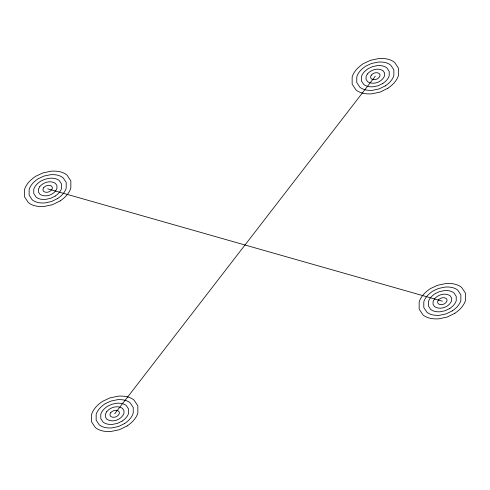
<?xml version="1.0" encoding="UTF-8"?>
<svg xmlns="http://www.w3.org/2000/svg" width="490" height="490" viewBox="0 0 490 490"><rect width="100%" height="100%" fill="white"/><g stroke="black" fill="none" stroke-linecap="round" stroke-linejoin="round"><path stroke-width="0.73" d="M114.685 413.805L375.316 76.195M47.671 188.821L442.329 301.179M39.776 186.574L38.404 189.189L38.404 192.007L39.923 194.303C45.742 197.985 54.433 194.732 56.938 188.454L56.938 185.637L55.419 183.346C50.39 180.118 43.463 182.231 39.776 186.574M43.726 187.701L43.034 189.005L43.034 190.414L43.8 191.559C46.709 193.403 51.052 191.774 52.308 188.638L52.301 187.229L51.542 186.084C49.031 184.473 45.564 185.526 43.726 187.701M106.789 411.557L105.417 414.173L105.417 416.99L106.936 419.281C112.755 422.968 121.447 419.71 123.952 413.438L123.952 410.62L122.433 408.323C117.404 405.101 110.477 407.215 106.789 411.557M110.74 412.678L110.048 413.989L110.048 415.398L110.814 416.543C113.723 418.387 118.066 416.757 119.321 413.621L119.315 412.213L118.556 411.067C116.044 409.45 112.578 410.51 110.74 412.678M367.42 73.947L366.048 76.562L366.048 79.38L367.567 81.677C373.386 85.358 382.077 82.106 384.583 75.828L384.583 73.01L383.064 70.719C378.035 67.491 371.108 69.605 367.42 73.947M371.371 75.074L370.679 76.379L370.685 77.788L371.445 78.933C374.354 80.776 378.697 79.147 379.952 76.011L379.952 74.603L379.187 73.457C376.675 71.846 373.209 72.9 371.371 75.074M434.434 298.931L433.062 301.546L433.062 304.364L434.581 306.654C440.4 310.342 449.091 307.083 451.596 300.811L451.596 297.993L450.077 295.697C445.049 292.475 438.121 294.588 434.434 298.931M438.385 300.052L437.693 301.362L437.699 302.771L438.458 303.916C441.368 305.76 445.71 304.131 446.966 300.995L446.966 299.586L446.2 298.441C443.689 296.824 440.222 297.883 438.385 300.052M55.186 196.08L50.513 198.37L45.472 199.418A18.577 7.258 -19.4 0 1 39.849 198.952A29.1 11.368 -19.4 0 1 36.052 197.041L33.767 193.599L33.767 189.379A29.1 11.368 -19.4 0 1 35.831 185.453A19.729 7.705 -19.4 0 1 40.425 181.325L44.829 179.279L49.87 178.225A18.577 7.258 -19.4 0 1 55.492 178.697A29.1 11.368 -19.4 0 1 59.29 180.602L61.575 184.044L61.575 188.27A29.1 11.368 -19.4 0 1 59.511 192.19A18.577 7.258 -19.4 0 1 55.186 196.08M57.691 198.499L51.462 201.549L44.743 202.952A24.77 9.678 -19.4 0 1 37.246 202.327A38.796 15.159 -19.4 0 1 32.181 199.779L29.137 195.192L29.137 189.563A38.796 15.159 -19.4 0 1 31.887 184.326A26.301 10.278 -19.4 0 1 38.006 178.826L43.88 176.094L50.599 174.697A24.77 9.678 -19.4 0 1 58.096 175.316A38.796 15.159 -19.4 0 1 63.161 177.864L66.205 182.452L66.205 188.087A38.796 15.159 -19.4 0 1 63.455 193.317A24.77 9.678 -19.4 0 1 57.691 198.499M60.197 200.918L52.412 204.728L44.008 206.48A30.968 12.097 -19.4 0 1 34.637 205.702A48.498 18.951 -19.4 0 1 28.304 202.523L24.5 196.784L24.5 189.746A48.498 18.951 -19.4 0 1 27.936 183.205A32.879 12.844 -19.4 0 1 35.592 176.327L42.93 172.915L51.334 171.163A30.968 12.097 -19.4 0 1 60.705 171.941A48.498 18.951 -19.4 0 1 67.038 175.126L70.842 180.859L70.842 187.897A48.498 18.951 -19.4 0 1 67.406 194.438A30.968 12.097 -19.4 0 1 60.197 200.918M382.831 83.453L378.158 85.744L373.117 86.791A18.577 7.258 -19.4 0 1 367.5 86.326A29.1 11.368 -19.4 0 1 363.696 84.415L361.418 80.972L361.412 76.752A29.1 11.368 -19.4 0 1 363.476 72.826A19.729 7.705 -19.4 0 1 368.07 68.698L372.474 66.652L377.514 65.599A18.577 7.258 -19.4 0 1 383.137 66.07A29.1 11.368 -19.4 0 1 386.935 67.975L389.219 71.418L389.219 75.644A29.1 11.368 -19.4 0 1 387.155 79.564A18.577 7.258 -19.4 0 1 382.831 83.453M385.336 85.873L379.107 88.923L372.388 90.325A24.77 9.678 -19.4 0 1 364.891 89.701A38.796 15.159 -19.4 0 1 359.825 87.153L356.781 82.565L356.781 76.936A38.796 15.159 -19.4 0 1 359.531 71.699A26.301 10.278 -19.4 0 1 365.65 66.199L371.524 63.467L378.243 62.071A24.77 9.678 -19.4 0 1 385.74 62.689A38.796 15.159 -19.4 0 1 390.806 65.237L393.85 69.825L393.85 75.46A38.796 15.159 -19.4 0 1 391.1 80.691A24.77 9.678 -19.4 0 1 385.336 85.873M387.841 88.292L380.056 92.102L371.653 93.853A30.968 12.097 -19.4 0 1 362.282 93.076A48.498 18.951 -19.4 0 1 355.948 89.897L352.151 84.158L352.145 77.12A48.498 18.951 -19.4 0 1 355.581 70.578A32.879 12.844 -19.4 0 1 363.237 63.7L370.575 60.288L378.978 58.537A30.968 12.097 -19.4 0 1 388.349 59.315A48.498 18.951 -19.4 0 1 394.683 62.5L398.486 68.233L398.486 75.27A48.498 18.951 -19.4 0 1 395.05 81.812A30.968 12.097 -19.4 0 1 387.841 88.292M122.2 421.063L117.526 423.348L112.486 424.401A18.577 7.258 -19.4 0 1 106.863 423.93A29.1 11.368 -19.4 0 1 103.065 422.025L100.781 418.583L100.781 414.356A29.1 11.368 -19.4 0 1 102.845 410.436A19.729 7.705 -19.4 0 1 107.439 406.308L111.843 404.256L116.883 403.209A18.577 7.258 -19.4 0 1 122.5 403.674A29.1 11.368 -19.4 0 1 126.304 405.585L128.582 409.027L128.588 413.248A29.1 11.368 -19.4 0 1 126.524 417.174A18.577 7.258 -19.4 0 1 122.2 421.063M124.705 423.483L118.476 426.533L111.757 427.929A24.77 9.678 -19.4 0 1 104.26 427.311A38.796 15.159 -19.4 0 1 99.194 424.763L96.15 420.175L96.15 414.54A38.796 15.159 -19.4 0 1 98.9 409.309A26.301 10.278 -19.4 0 1 105.019 403.809L110.893 401.077L117.612 399.675A24.77 9.678 -19.4 0 1 125.109 400.299A38.796 15.159 -19.4 0 1 130.175 402.847L133.219 407.435L133.219 413.064A38.796 15.159 -19.4 0 1 130.469 418.301A24.77 9.678 -19.4 0 1 124.705 423.483M127.21 425.896L119.425 429.712L111.022 431.463A30.968 12.097 -19.4 0 1 101.651 430.685A48.498 18.951 -19.4 0 1 95.317 427.501L91.514 421.768L91.514 414.73A48.498 18.951 -19.4 0 1 94.95 408.188A32.879 12.844 -19.4 0 1 102.606 401.31L109.944 397.898L118.347 396.147A30.968 12.097 -19.4 0 1 127.719 396.925A48.498 18.951 -19.4 0 1 134.052 400.103L137.849 405.843L137.855 412.88A48.498 18.951 -19.4 0 1 134.419 419.422A30.968 12.097 -19.4 0 1 127.21 425.896M449.845 308.437L445.171 310.721L440.13 311.775A18.577 7.258 -19.4 0 1 434.507 311.303A29.1 11.368 -19.4 0 1 430.71 309.398L428.425 305.956L428.425 301.73A29.1 11.368 -19.4 0 1 430.49 297.81A19.729 7.705 -19.4 0 1 435.083 293.682L439.487 291.63L444.528 290.582A18.577 7.258 -19.4 0 1 450.151 291.048A29.1 11.368 -19.4 0 1 453.948 292.959L456.233 296.401L456.233 300.621A29.1 11.368 -19.4 0 1 454.169 304.547A18.577 7.258 -19.4 0 1 449.845 308.437M452.35 310.856L446.121 313.906L439.401 315.303A24.77 9.678 -19.4 0 1 431.904 314.684A38.796 15.159 -19.4 0 1 426.839 312.136L423.795 307.549L423.795 301.914A38.796 15.159 -19.4 0 1 426.545 296.683A26.301 10.278 -19.4 0 1 432.664 291.183L438.538 288.451L445.257 287.048A24.77 9.678 -19.4 0 1 452.754 287.673A38.796 15.159 -19.4 0 1 457.819 290.221L460.863 294.809L460.863 300.437A38.796 15.159 -19.4 0 1 458.113 305.674A24.77 9.678 -19.4 0 1 452.35 310.856M454.855 313.275L447.07 317.085L438.666 318.837A30.968 12.097 -19.4 0 1 429.295 318.059A48.498 18.951 -19.4 0 1 422.962 314.874L419.158 309.141L419.158 302.103A48.498 18.951 -19.4 0 1 422.594 295.562A32.879 12.844 -19.4 0 1 430.251 288.684L437.588 285.272L445.992 283.52A30.968 12.097 -19.4 0 1 455.363 284.298A48.498 18.951 -19.4 0 1 461.696 287.477L465.5 293.216L465.5 300.254A48.498 18.951 -19.4 0 1 462.064 306.795A30.968 12.097 -19.4 0 1 454.855 313.275"/></g></svg>
